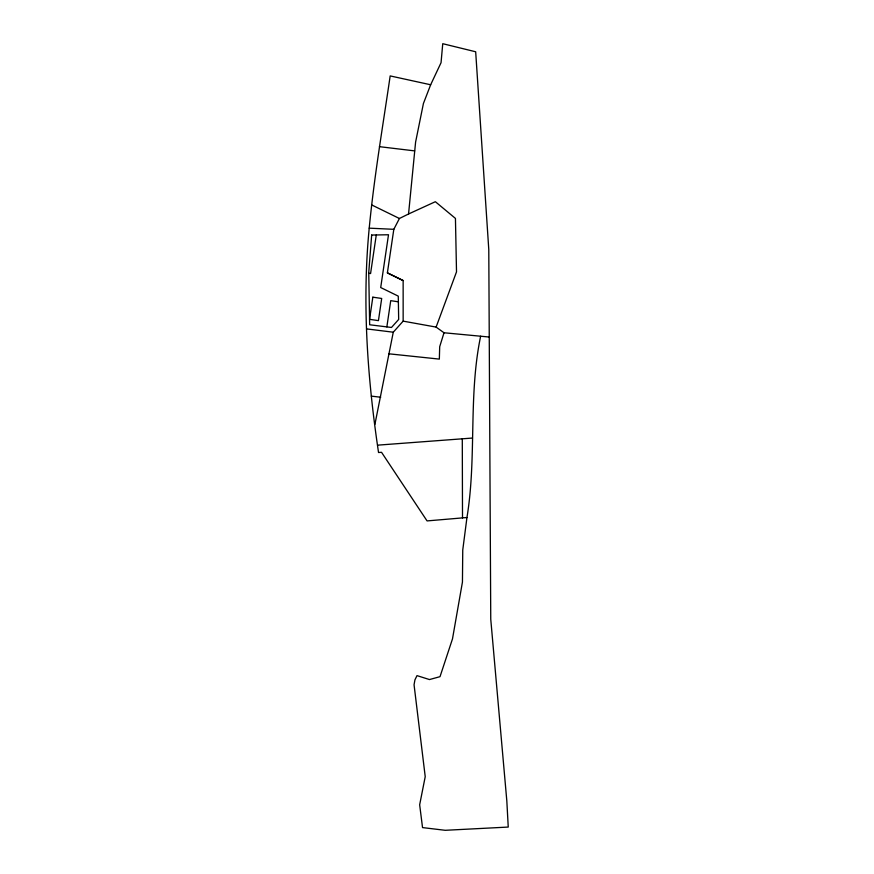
<?xml version="1.0" encoding="UTF-8"?>
<svg xmlns="http://www.w3.org/2000/svg" width="874" height="874" viewBox="0 0 874 874"><rect width="100%" height="100%" fill="white"/><g stroke="black" fill="none" stroke-linecap="round" stroke-linejoin="round"><path stroke-width="1.31" d="M466.956 517.517L462.75 550.008L462.444 582.073L452.492 638.872L440.015 676.673L429.484 679.557L417.007 675.624L414.942 679.841L414.058 684.768L425.223 776.669L419.662 804.79L422.535 827.591L445.227 830.3L508.242 827.066L506.822 800.923L490.751 619.207L488.784 249.571L475.674 51.774L442.747 43.7L441.053 62.688L430.653 84.767L390.175 75.918C382.79 126.588 374.116 177.149 369.221 228.158C361.945 302.896 367.462 378.398 378.54 452.514L381.534 452.295L427.058 520.915L466.956 517.517C476.833 457.506 468.158 395.944 480.645 336.217M374.913 424.36L393.267 332.207L403.154 321.14L403.143 280.565L387.379 272.885L393.813 229.327L399.418 218.489L408.551 213.988L415.598 142.112L423.42 103.503L430.653 84.767M376.279 234.964L370.576 273.54L368.762 273.267M386.854 326.898L390.733 300.667L398.369 301.803M403.154 321.14L436.115 327.094L444.014 332.765L439.698 346.694L439.338 359.105L388.963 353.817M436.115 327.094L456.512 271.869L455.441 218.413L435.361 201.708L408.551 213.988M377.59 445.161L472.452 438.049M369.221 228.158L393.835 229.316M444.014 332.765L488.981 337.003M371.297 396.119L380.714 397.233M379.425 146.668L414.637 150.885M366.741 328.919L393.267 332.207M371.811 204.986L399.418 218.489M387.401 272.863L403.143 280.565M462.291 438.814L462.51 517.9M371.668 235.04L368.741 272.48L369.658 324.767L391.486 327.466L398.675 319.436L398.271 296.133L380.703 287.546L388.504 234.756L371.668 235.04M372.837 297.171L369.56 319.327L378.431 320.638L381.698 298.471L372.837 297.171"/></g></svg>
